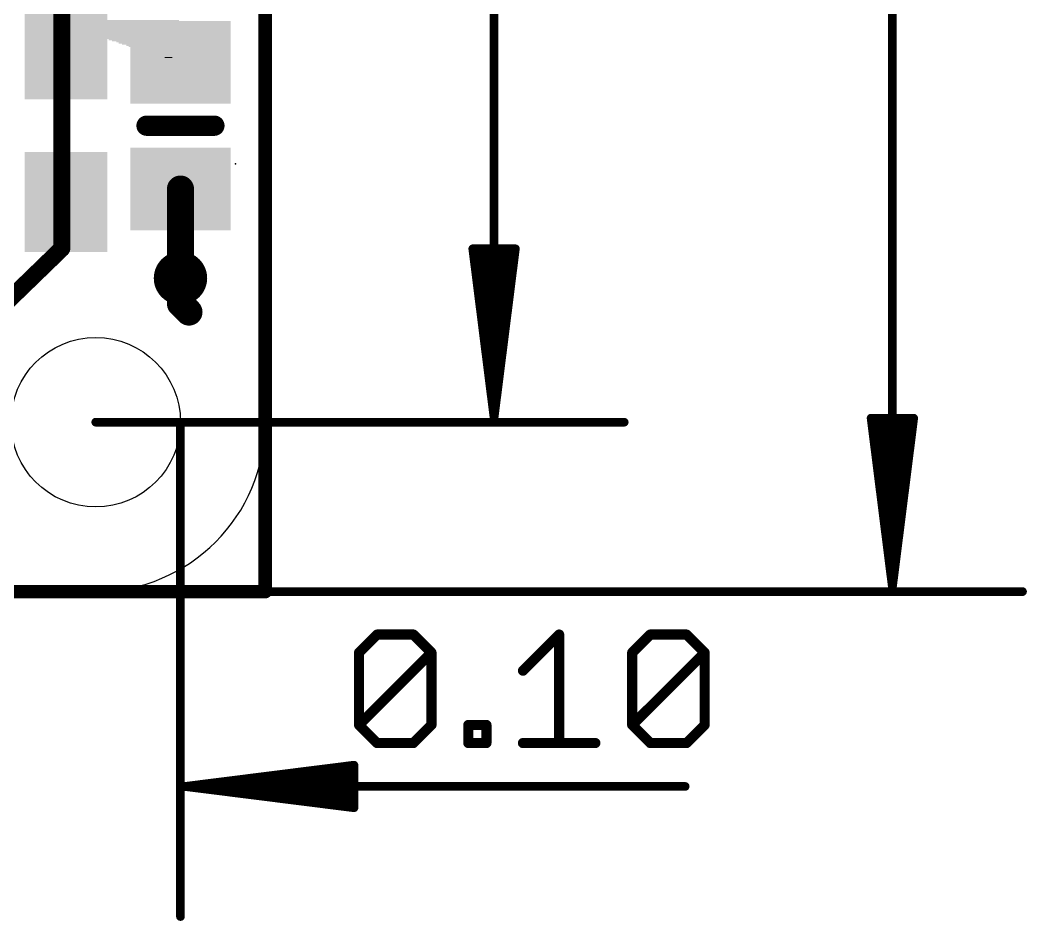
# Model space of a CAD drawing. Extents: x -6 to 62.2, y -4.9 to 32.6.
# Drawn here: x 47.13 to 62.21, y -4.94 to 8.57 of the extents above; entities that cross this region are included whole.
import ezdxf

# ---------------------------------------------------------------- set-up
doc = ezdxf.new("R2010")
doc.units = 0
for name, color, linetype in [('1', 12, 'CONTINUOUS'), ('16', 132, 'CONTINUOUS'), ('18', 110, 'CONTINUOUS'), ('20', 53, 'CONTINUOUS'), ('21', 40, 'CONTINUOUS'), ('22', 6, 'CONTINUOUS'), ('23', 53, 'CONTINUOUS'), ('24', 53, 'CONTINUOUS'), ('47', 253, 'CONTINUOUS')]:
    doc.layers.add(name, color=color, linetype=linetype)

# ---------------------------------------------------------------- blocks, each defined once
blk = doc.blocks.new('RECT')
blk.add_solid([(-0.5, -0.5), (0.5, -0.5), (-0.5, 0.5), (0.5, 0.5)])
blk = doc.blocks.new('ROUNDV')
at = {"const_width": 0.5}
blk.add_lwpolyline([(0, -0.25, 1), (0, 0.25, 1), (0, -0.25)], format="xyb", dxfattribs=at)

msp = doc.modelspace()

# ---------------------------------------------------------------- linework, layer by layer
at = {"layer": '1'}
for points, const_width in [([(50.8, 0), (50.8, 22.86)], 0.2032), ([(49.53, 6.035), (49.53, 4.699)], 0.4064), ([(0, 0), (50.8, 0)], 0.2032)]:
    msp.add_lwpolyline(points, dxfattribs=dict(at, const_width=const_width))
for points, const_width in [([(49.6316, 6.035, 1), (49.4284, 6.035)], 0.2032), ([(49.4284, 4.699, 1), (49.6316, 4.699)], 0.2032), ([(50.7492, 0, 1), (50.8508, 0)], 0.1016), ([(50.8, -0.0508, 1), (50.8, 0.0508)], 0.1016)]:
    msp.add_lwpolyline(points, format="xyb", dxfattribs=dict(at, const_width=const_width))
at = {"layer": '16'}
for points, const_width in [([(50.8, 22.86), (50.8, 0)], 0.2032), ([(47.752, 5.1435), (47.752, 11.976)], 0.254), ([(45.593, 3.048), (47.752, 5.1435)], 0.254), ([(49.53, 4.699), (49.53, 4.318)], 0.4064), ([(49.53, 4.318), (49.657, 4.191)], 0.4064), ([(50.8, 0), (0, 0)], 0.2032)]:
    msp.add_lwpolyline(points, dxfattribs=dict(at, const_width=const_width))
for points, const_width in [([(47.6885, 5.1435, 1), (47.8155, 5.1435)], 0.127), ([(47.7962, 5.0979, 1), (47.7078, 5.1891)], 0.127), ([(49.6316, 4.699, 1), (49.4284, 4.699)], 0.2032), ([(49.4284, 4.318, 1), (49.6316, 4.318)], 0.2032), ([(49.6018, 4.3898, 1), (49.4582, 4.2462)], 0.2032), ([(49.5852, 4.1192, 1), (49.7288, 4.2628)], 0.2032), ([(50.7492, 0, 1), (50.8508, 0)], 0.1016), ([(50.8, -0.0508, 1), (50.8, 0.0508)], 0.1016)]:
    msp.add_lwpolyline(points, format="xyb", dxfattribs=dict(at, const_width=const_width))
at = {"layer": '20'}
for p, q in [((50.8, 2.54), (50.8, 20.32)), ((2.54, 0), (48.26, 0))]:
    msp.add_line(p, q, dxfattribs=at)
msp.add_circle((48.26, 2.54), 1.27, dxfattribs=at)
msp.add_arc((48.26, 2.54), 2.54, 270, 0, dxfattribs=at)
at = {"layer": '21', "const_width": 0.3048}
msp.add_lwpolyline([(50.038, 6.985), (49.022, 6.985)], dxfattribs=at)
at = {"layer": '21', "const_width": 0.1524}
for points in [[(49.022, 7.0612, 1), (49.022, 6.9088)], [(50.038, 6.9088, 1), (50.038, 7.0612)]]:
    msp.add_lwpolyline(points, format="xyb", dxfattribs=at)
at = {"layer": '23'}
msp.add_point((49.53, 6.985), dxfattribs=at)
at = {"layer": '24'}
msp.add_point((50.3555, 6.4135), dxfattribs=at)
at = {"layer": '47'}
for points, const_width in [([(60.198, 0.065), (60.198, 22.795)], 0.13), ([(54.229, 2.605), (54.229, 20.128)], 0.13), ([(54.229, 2.605), (53.9098, 5.14)], 0.13), ([(53.9098, 5.14), (54.5482, 5.14)], 0.13), ([(54.229, 2.605), (53.969, 5.14)], 0.13), ([(54.229, 2.605), (54.099, 5.14)], 0.13), ([(54.5482, 5.14), (54.229, 2.605)], 0.13), ([(54.359, 5.14), (54.229, 2.605)], 0.13), ([(54.489, 5.14), (54.229, 2.605)], 0.13), ([(48.26, 2.54), (56.179, 2.54)], 0.13), ([(49.53, 2.54), (49.53, -4.871)], 0.13), ([(60.198, 0.065), (59.8788, 2.6)], 0.13), ([(59.8788, 2.6), (60.5172, 2.6)], 0.13), ([(60.198, 0.065), (59.938, 2.6)], 0.13), ([(60.198, 0.065), (60.068, 2.6)], 0.13), ([(60.5172, 2.6), (60.198, 0.065)], 0.13), ([(60.328, 2.6), (60.198, 0.065)], 0.13), ([(60.458, 2.6), (60.198, 0.065)], 0.13), ([(45.593, 0), (62.148, 0)], 0.13), ([(52.2062, -0.9145), (52.4774, -0.6433)], 0.1524), ([(52.4774, -0.6433), (53.0197, -0.6433)], 0.1524), ([(53.0197, -0.6433), (53.2909, -0.9145)], 0.1524), ([(54.6619, -1.1856), (55.2043, -0.6433)], 0.1524), ([(55.2043, -0.6433), (55.2043, -2.2703)], 0.1524), ([(56.2991, -0.9145), (56.5703, -0.6433)], 0.1524), ([(56.5703, -0.6433), (57.1126, -0.6433)], 0.1524), ([(57.1126, -0.6433), (57.3838, -0.9145)], 0.1524), ([(52.2062, -1.9991), (52.2062, -0.9145)], 0.1524), ([(52.2062, -1.9991), (53.2909, -0.9145)], 0.1524), ([(53.2909, -0.9145), (53.2909, -1.9991)], 0.1524), ([(56.2991, -1.9991), (56.2991, -0.9145)], 0.1524), ([(56.2991, -1.9991), (57.3838, -0.9145)], 0.1524), ([(57.3838, -0.9145), (57.3838, -1.9991)], 0.1524), ([(52.4774, -2.2703), (52.2062, -1.9991)], 0.1524), ([(53.2909, -1.9991), (53.0197, -2.2703)], 0.1524), ([(53.8434, -2.2703), (53.8434, -1.9991)], 0.1524), ([(53.8434, -1.9991), (54.1145, -1.9991)], 0.1524), ([(54.1145, -1.9991), (54.1145, -2.2703)], 0.1524), ([(56.5703, -2.2703), (56.2991, -1.9991)], 0.1524), ([(57.3838, -1.9991), (57.1126, -2.2703)], 0.1524), ([(53.0197, -2.2703), (52.4774, -2.2703)], 0.1524), ([(54.1145, -2.2703), (53.8434, -2.2703)], 0.1524), ([(54.6619, -2.2703), (55.7466, -2.2703)], 0.1524), ([(57.1126, -2.2703), (56.5703, -2.2703)], 0.1524), ([(49.595, -2.921), (52.13, -2.6018)], 0.13), ([(52.13, -2.6018), (52.13, -3.2402)], 0.13), ([(49.595, -2.921), (52.13, -2.661)], 0.13), ([(49.595, -2.921), (52.13, -2.791)], 0.13), ([(49.595, -2.921), (57.0928, -2.921)], 0.13), ([(52.13, -3.2402), (49.595, -2.921)], 0.13), ([(52.13, -3.051), (49.595, -2.921)], 0.13), ([(52.13, -3.181), (49.595, -2.921)], 0.13)]:
    msp.add_lwpolyline(points, dxfattribs=dict(at, const_width=const_width))
for points, const_width in [([(53.942, 5.1441, 1), (53.8775, 5.1359)], 0.065), ([(53.9098, 5.1725, 1), (53.9098, 5.1075)], 0.065), ([(54.0013, 5.1433, 1), (53.9367, 5.1367)], 0.065), ([(54.1315, 5.1417, 1), (54.0665, 5.1383)], 0.065), ([(54.3915, 5.1383, 1), (54.3265, 5.1417)], 0.065), ([(54.5213, 5.1367, 1), (54.4567, 5.1433)], 0.065), ([(54.5805, 5.1359, 1), (54.516, 5.1441)], 0.065), ([(54.5482, 5.1075, 1), (54.5482, 5.1725)], 0.065), ([(48.26, 2.5725, 1), (48.26, 2.5075)], 0.065), ([(49.5625, 2.54, 1), (49.4975, 2.54)], 0.065), ([(54.1968, 2.6091, 1), (54.2612, 2.6009)], 0.065), ([(54.1967, 2.6083, 1), (54.2613, 2.6017)], 0.065), ([(54.1965, 2.6033, 1), (54.2615, 2.6067)], 0.065), ([(54.1965, 2.6067, 1), (54.2615, 2.6033)], 0.065), ([(54.1965, 2.605, 1), (54.2615, 2.605)], 0.065), ([(54.1967, 2.6017, 1), (54.2613, 2.6083)], 0.065), ([(54.1968, 2.6009, 1), (54.2612, 2.6091)], 0.065), ([(56.179, 2.5075, 1), (56.179, 2.5725)], 0.065), ([(59.911, 2.6041, 1), (59.8465, 2.5959)], 0.065), ([(59.8788, 2.6325, 1), (59.8788, 2.5675)], 0.065), ([(59.9703, 2.6033, 1), (59.9057, 2.5967)], 0.065), ([(60.1005, 2.6017, 1), (60.0355, 2.5983)], 0.065), ([(60.3605, 2.5983, 1), (60.2955, 2.6017)], 0.065), ([(60.4903, 2.5967, 1), (60.4257, 2.6033)], 0.065), ([(60.5495, 2.5959, 1), (60.485, 2.6041)], 0.065), ([(60.5172, 2.5675, 1), (60.5172, 2.6325)], 0.065), ([(60.1658, 0.0691, 1), (60.2302, 0.0609)], 0.065), ([(60.1657, 0.0683, 1), (60.2303, 0.0617)], 0.065), ([(60.1655, 0.0633, 1), (60.2305, 0.0667)], 0.065), ([(60.1655, 0.0667, 1), (60.2305, 0.0633)], 0.065), ([(60.1655, 0.065, 1), (60.2305, 0.065)], 0.065), ([(60.1657, 0.0617, 1), (60.2303, 0.0683)], 0.065), ([(60.1658, 0.0609, 1), (60.2302, 0.0691)], 0.065), ([(62.148, -0.0325, 1), (62.148, 0.0325)], 0.065), ([(52.4774, -0.6052, 1), (52.4774, -0.6814)], 0.0762), ([(52.5043, -0.6703, 1), (52.4504, -0.6164)], 0.0762), ([(53.0466, -0.6164, 1), (52.9928, -0.6703)], 0.0762), ([(53.0197, -0.6814, 1), (53.0197, -0.6052)], 0.0762), ([(55.2424, -0.6433, 1), (55.1662, -0.6433)], 0.0762), ([(55.2312, -0.6703, 1), (55.1773, -0.6164)], 0.0762), ([(56.5703, -0.6052, 1), (56.5703, -0.6814)], 0.0762), ([(56.5972, -0.6703, 1), (56.5433, -0.6164)], 0.0762), ([(57.1395, -0.6164, 1), (57.0856, -0.6703)], 0.0762), ([(57.1126, -0.6814, 1), (57.1126, -0.6052)], 0.0762), ([(52.2443, -0.9145, 1), (52.1681, -0.9145)], 0.0762), ([(52.1793, -0.8875, 1), (52.2331, -0.9414)], 0.0762), ([(53.329, -0.9145, 1), (53.2528, -0.9145)], 0.0762), ([(53.3178, -0.9414, 1), (53.2639, -0.8875)], 0.0762), ([(53.2639, -0.9414, 1), (53.3178, -0.8875)], 0.0762), ([(56.2721, -0.8875, 1), (56.326, -0.9414)], 0.0762), ([(56.3372, -0.9145, 1), (56.261, -0.9145)], 0.0762), ([(57.4219, -0.9145, 1), (57.3457, -0.9145)], 0.0762), ([(57.4107, -0.9414, 1), (57.3568, -0.8875)], 0.0762), ([(57.3568, -0.9414, 1), (57.4107, -0.8875)], 0.0762), ([(54.635, -1.1587, 1), (54.6889, -1.2126)], 0.0762), ([(52.2331, -1.9722, 1), (52.1793, -2.0261)], 0.0762), ([(52.1793, -1.9722, 1), (52.2331, -2.0261)], 0.0762), ([(52.1681, -1.9991, 1), (52.2443, -1.9991)], 0.0762), ([(53.2528, -1.9991, 1), (53.329, -1.9991)], 0.0762), ([(53.3178, -2.0261, 1), (53.2639, -1.9722)], 0.0762), ([(53.8815, -1.9991, 1), (53.8053, -1.9991)], 0.0762), ([(53.8434, -1.961, 1), (53.8434, -2.0372)], 0.0762), ([(54.1526, -1.9991, 1), (54.0764, -1.9991)], 0.0762), ([(54.1145, -2.0372, 1), (54.1145, -1.961)], 0.0762), ([(56.326, -1.9722, 1), (56.2721, -2.0261)], 0.0762), ([(56.2721, -1.9722, 1), (56.326, -2.0261)], 0.0762), ([(56.261, -1.9991, 1), (56.3372, -1.9991)], 0.0762), ([(57.3457, -1.9991, 1), (57.4219, -1.9991)], 0.0762), ([(57.4107, -2.0261, 1), (57.3568, -1.9722)], 0.0762), ([(52.4774, -2.2322, 1), (52.4774, -2.3084)], 0.0762), ([(52.4504, -2.2972, 1), (52.5043, -2.2434)], 0.0762), ([(52.9928, -2.2434, 1), (53.0466, -2.2972)], 0.0762), ([(53.0197, -2.3084, 1), (53.0197, -2.2322)], 0.0762), ([(53.8434, -2.2322, 1), (53.8434, -2.3084)], 0.0762), ([(53.8053, -2.2703, 1), (53.8815, -2.2703)], 0.0762), ([(54.0764, -2.2703, 1), (54.1526, -2.2703)], 0.0762), ([(54.1145, -2.3084, 1), (54.1145, -2.2322)], 0.0762), ([(54.6619, -2.2322, 1), (54.6619, -2.3084)], 0.0762), ([(55.1662, -2.2703, 1), (55.2424, -2.2703)], 0.0762), ([(55.7466, -2.3084, 1), (55.7466, -2.2322)], 0.0762), ([(56.5703, -2.2322, 1), (56.5703, -2.3084)], 0.0762), ([(56.5433, -2.2972, 1), (56.5972, -2.2434)], 0.0762), ([(57.0856, -2.2434, 1), (57.1395, -2.2972)], 0.0762), ([(57.1126, -2.3084, 1), (57.1126, -2.2322)], 0.0762), ([(52.1625, -2.6018, 1), (52.0975, -2.6018)], 0.065), ([(52.1341, -2.634, 1), (52.1259, -2.5695)], 0.065), ([(52.1333, -2.6933, 1), (52.1267, -2.6287)], 0.065), ([(49.595, -2.8885, 1), (49.595, -2.9535)], 0.065), ([(49.5991, -2.8888, 1), (49.5909, -2.9532)], 0.065), ([(49.5933, -2.8885, 1), (49.5967, -2.9535)], 0.065), ([(49.5967, -2.8885, 1), (49.5933, -2.9535)], 0.065), ([(49.5983, -2.8887, 1), (49.5917, -2.9533)], 0.065), ([(49.5917, -2.8887, 1), (49.5983, -2.9533)], 0.065), ([(49.5909, -2.8888, 1), (49.5991, -2.9532)], 0.065), ([(52.1317, -2.8235, 1), (52.1283, -2.7585)], 0.065), ([(57.0928, -2.9535, 1), (57.0928, -2.8885)], 0.065), ([(52.1283, -3.0835, 1), (52.1317, -3.0185)], 0.065), ([(52.1267, -3.2133, 1), (52.1333, -3.1487)], 0.065), ([(52.0975, -3.2402, 1), (52.1625, -3.2402)], 0.065), ([(52.1259, -3.2725, 1), (52.1341, -3.208)], 0.065), ([(49.4975, -4.871, 1), (49.5625, -4.871)], 0.065)]:
    msp.add_lwpolyline(points, format="xyb", dxfattribs=dict(at, const_width=const_width))

# ---------------------------------------------------------------- block references
at = {"layer": '1', "xscale": 1.24, "yscale": 1.5}
for p, rotation in [((47.813, 8.128), 180), ((49.53, 7.935), 270), ((49.53, 6.035), 270), ((47.813, 5.842), 180)]:
    msp.add_blockref('RECT', p, dxfattribs=dict(at, rotation=rotation))
at = {"layer": '18', "xscale": 0.8001, "yscale": 0.8001}
msp.add_blockref('ROUNDV', (49.53, 4.699), dxfattribs=at)
msp.add_blockref('ROUNDV', (49.53, 4.699), dxfattribs=at)
at = {"layer": '22', "rotation": 180}
for p, xscale, yscale in [((48.6288, 8.5593), 1.7602, 0.0168), ((48.6456, 8.5425), 1.7267, 0.0168), ((48.6456, 8.5258), 1.7267, 0.0167), ((48.6791, 8.509), 1.6932, 0.0168), ((48.7042, 8.4923), 1.6764, 0.0167), ((48.721, 8.4755), 1.6428, 0.0168), ((48.7378, 8.4587), 1.6093, 0.0168), ((48.7545, 8.442), 1.5758, 0.0167), ((48.7797, 8.4252), 1.559, 0.0168), ((48.8048, 8.4084), 1.5088, 0.0168), ((48.8384, 8.3917), 1.4417, 0.0167), ((48.8551, 8.3749), 1.4082, 0.0168), ((48.8887, 8.3581), 1.3747, 0.0168), ((48.9222, 8.3414), 1.3076, 0.0167), ((48.939, 8.3246), 1.2741, 0.0168), ((48.9725, 8.3079), 1.2405, 0.0167), ((49.006, 8.2911), 1.1734, 0.0168), ((49.0228, 8.2743), 1.1399, 0.0168), ((49.0479, 8.2576), 1.0896, 0.0167), ((49.0814, 8.2408), 1.0226, 0.0168), ((49.0982, 8.224), 0.989, 0.0168), ((49.1234, 8.2073), 0.9387, 0.0167), ((49.1569, 8.1905), 0.8717, 0.0168), ((49.1736, 8.1737), 0.8382, 0.0168), ((49.1904, 8.157), 0.7712, 0.0167), ((49.224, 8.1402), 0.7041, 0.0168), ((49.2323, 8.1234), 0.6538, 0.0168), ((49.2575, 8.1067), 0.6035, 0.0167), ((49.2826, 8.0899), 0.5196, 0.0168), ((49.291, 8.0732), 0.4694, 0.0167), ((49.3161, 8.0564), 0.3856, 0.0168), ((49.3413, 8.0396), 0.3018, 0.0168), ((49.3329, 8.0229), 0.2514, 0.0167), ((49.3497, 8.0061), 0.1173, 0.0168)]:
    msp.add_blockref('RECT', p, dxfattribs=dict(at, xscale=xscale, yscale=yscale))

doc.saveas('drawing.dxf')
